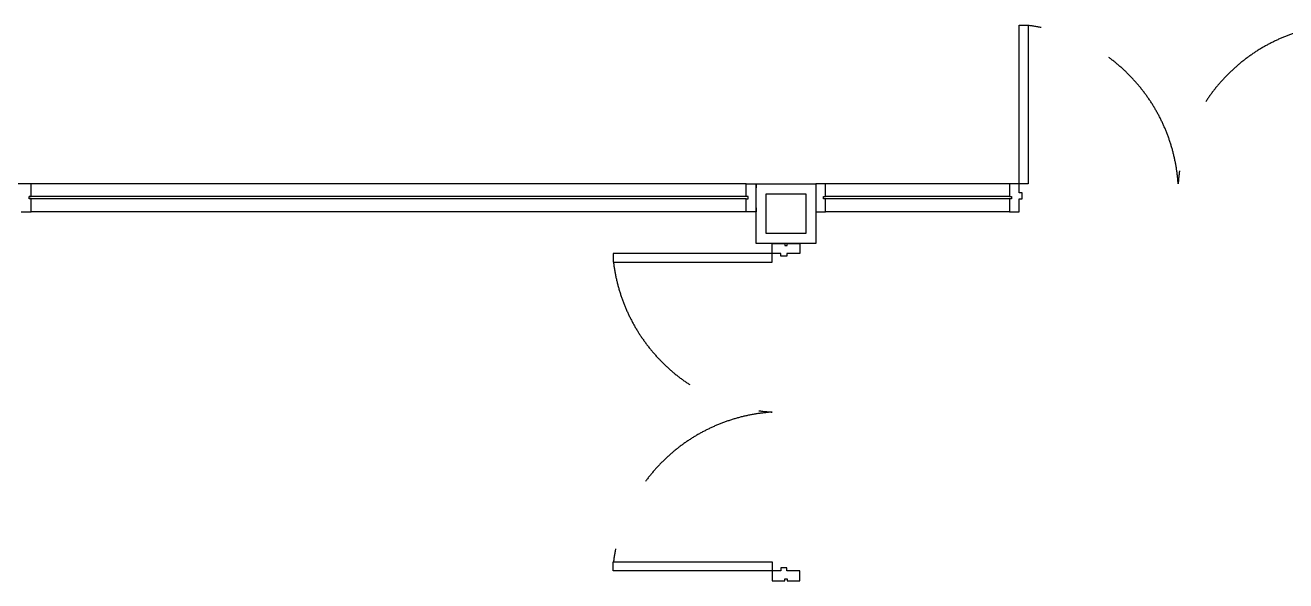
# Model space of a CAD drawing. Header units: millimetres. Extents: x 526420 to 928802, y 401925 to 509768.
# Drawn here: x 889102 to 895449, y 420189 to 422989 of the extents above; entities that cross this region are included whole.
import ezdxf

# ---------------------------------------------------------------- set-up
doc = ezdxf.new("R2010")
doc.units = ezdxf.units.MM
doc.header["$LTSCALE"] = 3000
doc.header["$MEASUREMENT"] = 0
doc.linetypes.add('DASHED2', pattern=[0.375, 0.25, -0.125])
for name, color, linetype in [('D-GJG', 7, 'CONTINUOUS'), ('D-WALL', 7, 'CONTINUOUS'), ('P-DOOR', 7, 'CONTINUOUS')]:
    doc.layers.add(name, color=color, linetype=linetype)

msp = doc.modelspace()

# ---------------------------------------------------------------- linework, layer by layer
at = {"layer": 'D-GJG', "color": 0, "ltscale": 2}
for p, q in [((892732.2, 422189.1), (885872.1, 422189.1)), ((889132.2, 422189.1), (889082.2, 422189.1)), ((889132.2, 422125.1), (889132.2, 422189.1)), ((892732.2, 422125.1), (892732.2, 422189.1)), ((892732.2, 422189.1), (892782.2, 422189.1)), ((892782.2, 422189.1), (892782.2, 422169.1)), ((893132.2, 422189.1), (893082.2, 422189.1)), ((893082.2, 422189.1), (893082.2, 422169.1)), ((894057.2, 422189.1), (893132.2, 422189)), ((893132.2, 422125.1), (893132.2, 422189.1)), ((894057.2, 422189.1), (894057.2, 422125.1)), ((894107.2, 422189.1), (894057.2, 422189.1)), ((894057.2, 422189.1), (894057.2, 422125.1)), ((894107.2, 422189.1), (894057.2, 422189.1)), ((894107.2, 422144.1), (894107.2, 422189.1)), ((894107.2, 422144.1), (894107.2, 422189.1)), ((892732.2, 422125.1), (889122.2, 422125)), ((889122.2, 422113.1), (889122.2, 422125.1)), ((889122.2, 422125.1), (889132.2, 422125.1)), ((892742.2, 422125.1), (892732.2, 422125.1)), ((892742.2, 422113.1), (892742.2, 422125.1)), ((893122.2, 422113.1), (893122.2, 422125.1)), ((893122.2, 422125.1), (893132.2, 422125.1)), ((894057.2, 422125.1), (893132.2, 422125)), ((894057.2, 422125.1), (894067.2, 422125.1)), ((894057.2, 422125.1), (894067.2, 422125.1)), ((894067.2, 422125.1), (894067.2, 422113.1)), ((894067.2, 422125.1), (894067.2, 422113.1)), ((894122.2, 422144.1), (894107.2, 422144.1)), ((894122.2, 422144.1), (894107.2, 422144.1)), ((894122.2, 422114.1), (894122.2, 422144.1)), ((894122.2, 422114.1), (894122.2, 422144.1)), ((889132.2, 422113.1), (889122.2, 422113.1)), ((892732.2, 422113.1), (889132.2, 422113)), ((889132.2, 422049.1), (889132.2, 422113.1)), ((892732.2, 422049.1), (892732.2, 422113.1)), ((892732.2, 422113.1), (892742.2, 422113.1)), ((892782.2, 422069.1), (892782.2, 422049.1)), ((893082.2, 422069.1), (893082.2, 422049.1)), ((893132.2, 422113.1), (893122.2, 422113.1)), ((894057.2, 422113.1), (893132.2, 422113)), ((893132.2, 422049.1), (893132.2, 422113.1)), ((894067.2, 422113.1), (894057.2, 422113.1)), ((894057.2, 422113.1), (894057.2, 422049.1)), ((894067.2, 422113.1), (894057.2, 422113.1)), ((894057.2, 422113.1), (894057.2, 422049.1)), ((894107.2, 422049.1), (894107.2, 422114.1)), ((894107.2, 422114.1), (894122.2, 422114.1)), ((894107.2, 422049.1), (894107.2, 422114.1)), ((894107.2, 422114.1), (894122.2, 422114.1)), ((889082.2, 422049.1), (889132.2, 422049.1)), ((892732.2, 422049.1), (889132.2, 422049.1)), ((892782.2, 422049.1), (892732.2, 422049.1)), ((893082.2, 422049.1), (893132.2, 422049.1)), ((894057.2, 422049.1), (893132.2, 422049)), ((894057.2, 422049.1), (894107.2, 422049.1)), ((894057.2, 422049.1), (894107.2, 422049.1)), ((892862.2, 421889.1), (892926.2, 421889.1)), ((892862.2, 421839.1), (892862.2, 421889.1)), ((892926.2, 421889.1), (892926.2, 421879.1)), ((892926.2, 421879.1), (892938.2, 421879.1)), ((892938.2, 421879.1), (892938.2, 421889.1)), ((892938.2, 421889.1), (893002.2, 421889.1)), ((893002.2, 421889.1), (893002.2, 421839.1)), ((892907.2, 421839.1), (892862.2, 421839.1)), ((892907.2, 421824.1), (892907.2, 421839.1)), ((892937.2, 421824.1), (892907.2, 421824.1)), ((893002.2, 421839.1), (892937.2, 421839.1)), ((892937.2, 421839.1), (892937.2, 421824.1)), ((892907.2, 420239.1), (892862.2, 420239.1)), ((892862.2, 420239.1), (892862.2, 420189.1)), ((892907.2, 420239.1), (892862.2, 420239.1)), ((892862.2, 420239.1), (892862.2, 420189.1)), ((892937.2, 420254.1), (892907.2, 420254.1)), ((892907.2, 420254.1), (892907.2, 420239.1)), ((892937.2, 420254.1), (892907.2, 420254.1)), ((892907.2, 420254.1), (892907.2, 420239.1)), ((892937.2, 420239.1), (892937.2, 420254.1)), ((892937.2, 420239.1), (892937.2, 420254.1)), ((893002.2, 420239.1), (892937.2, 420239.1)), ((893002.2, 420239.1), (892937.2, 420239.1)), ((893002.2, 420189.1), (893002.2, 420239.1)), ((893002.2, 420189.1), (893002.2, 420239.1)), ((892862.2, 420189.1), (892926.2, 420189.1)), ((892862.2, 420189.1), (892926.2, 420189.1)), ((892926.2, 420189.1), (892926.2, 420199.1)), ((892926.2, 420199.1), (892938.2, 420199.1)), ((892926.2, 420189.1), (892926.2, 420199.1)), ((892926.2, 420199.1), (892938.2, 420199.1)), ((892938.2, 420199.1), (892938.2, 420189.1)), ((892938.2, 420199.1), (892938.2, 420189.1)), ((892938.2, 420189.1), (893002.2, 420189.1)), ((892938.2, 420189.1), (893002.2, 420189.1))]:
    msp.add_line(p, q, dxfattribs=at)
at = {"layer": 'D-WALL', "color": 0, "ltscale": 100}
for p, q in [((892782.2, 422189.1), (893082.2, 422189.1)), ((892782.2, 421889.1), (892782.2, 422189.1)), ((893082.2, 422189.1), (893082.2, 421889.1)), ((892832.2, 422139.1), (893032.2, 422139.1)), ((892832.2, 421939.1), (892832.2, 422139.1)), ((893032.2, 422139.1), (893032.2, 421939.1)), ((893032.2, 421939.1), (892832.2, 421939.1)), ((893082.2, 421889.1), (892782.2, 421889.1))]:
    msp.add_line(p, q, dxfattribs=at)
at = {"layer": 'P-DOOR', "color": 0}
for p, q in [((894107.2, 422188.7), (894107.2, 422988.7)), ((894107.2, 422988.7), (894152.2, 422988.7)), ((894152.2, 422988.7), (894152.2, 422188.7)), ((894152.2, 422188.7), (894107.2, 422188.7)), ((892862.6, 421839.1), (892062.6, 421839.1)), ((892062.6, 421839.1), (892062.6, 421794.1)), ((892862.6, 421794.1), (892862.6, 421839.1)), ((892062.6, 421794.1), (892862.6, 421794.1)), ((892062.6, 420284.1), (892862.6, 420284.1)), ((892062.6, 420239.1), (892062.6, 420284.1)), ((892862.6, 420284.1), (892862.6, 420239.1)), ((892862.6, 420239.1), (892062.6, 420239.1))]:
    msp.add_line(p, q, dxfattribs=at)
at = {"layer": 'P-DOOR', "color": 0, "linetype": 'DASHED2'}
for centre, start, end in [((894046.9, 422131.6), 3.80053, 82.98093), ((895767.6, 422131.6), 97.01907, 176.19947), ((892919.7, 421899.4), 187.01907, 266.19947), ((892919.7, 420178.7), 93.80053, 172.98093)]:
    msp.add_arc(centre, 862.3, start, end, dxfattribs=at)

doc.saveas('drawing.dxf')
